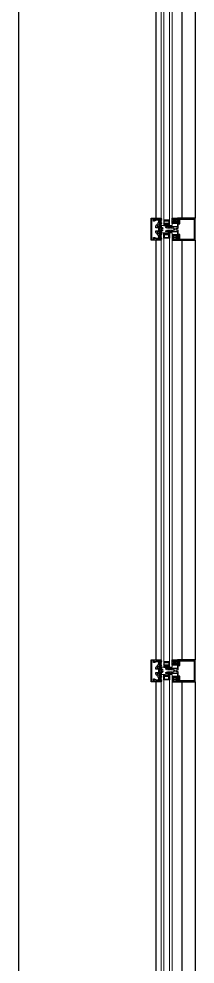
# Model space of a CAD drawing. Header units: centimetres. Extents: x 681015 to 688218, y 3995806 to 4004619.
# Drawn here: x 682674 to 682714, y 4002968.8 to 4003182.8 of the extents above; entities that cross this region are included whole.
import ezdxf

# ---------------------------------------------------------------- set-up
doc = ezdxf.new("R2010")
doc.units = ezdxf.units.CM
doc.header["$LTSCALE"] = 100
doc.header["$MEASUREMENT"] = 0
doc.linetypes.add('DUZ', pattern=[500, 500])
doc.layers.get('0').update_dxf_attribs({"linetype": 'DUZ'})
for name, color, linetype in [('ALM', 113, 'Continuous'), ('DUV', 4, 'Continuous'), ('GOR1', 9, 'Continuous'), ('TARAMA', 54, 'Continuous')]:
    doc.layers.add(name, color=color, linetype=linetype)
doc.layers.add('CAM', color=151, linetype='Continuous', lineweight=15)

# ---------------------------------------------------------------- blocks, each defined once
blk = doc.blocks.new('A$C195C4F4A')
at = {"color": 0}
for points in [[(0, 15.4), (0.8, 15.4, -0.275602), (0.9, 15.3, -0.004194), (0.9, 15.3), (1.5, 14.5, 0.280116), (1.7, 14.4), (2.3, 14.4, 0.708972), (2.3, 14.6), (1.7, 15.1, -0.796856), (1.8, 15.4), (2.1, 15.4, -0.115115), (2.3, 15.3), (3.4, 14.5, 0.22004), (3.9, 14.4), (4, 14.4, 0.817314), (4.1, 14.7), (3.2, 15.1, -0.557577), (3.3, 15.4), (3.9, 15.4, -0.094678), (4.2, 15.3), (5.6, 14.9, 0.12718), (5.8, 14.9), (6.6, 14.9, 0.12718), (6.8, 14.9), (8.2, 15.3, -0.094678), (8.5, 15.4), (9.1, 15.4, -0.557577), (9.2, 15.1), (8.3, 14.7, 0.817314), (8.4, 14.4), (8.5, 14.4, 0.22004), (9, 14.5), (10.1, 15.3, -0.115115), (10.3, 15.4), (10.6, 15.4, -0.796856), (10.7, 15.1), (10.1, 14.6, 0.708972), (10.1, 14.4), (10.7, 14.4, 0.280116), (10.9, 14.5), (11.5, 15.3, -0.28012), (11.6, 15.4), (12.4, 15.4), (12.4, 3.4), (11.6, 3.4), (9.4, 3.8, 0.414214), (9.2, 3.6), (9.2, 2.1, 0.488737), (9.4, 2), (10.6, 2.3, -0.590166), (10.8, 2.1), (10.4, 1.5), (7.9, 0, -0.078055), (7.8, 0), (4.6, 0, -0.078055), (4.5, 0), (2, 1.5), (1.6, 2.1, -0.590166), (1.7, 2.3), (2.9, 2, 0.488737), (3.2, 2.1), (3.2, 3.6, 0.414214), (3, 3.8), (0.8, 3.4), (0, 3.4)], [(2.5, 6.6), (2.5, 12, -0.414214), (3.5, 13), (4.5, 13, -0.414214), (5.5, 12), (5.5, 6.6, -0.414214), (4.5, 5.6), (3.5, 5.6, -0.414214)], [(4.2, 2.7), (4.2, 1.6, 0.414214), (4.7, 1.1), (7.7, 1.1, 0.414214), (8.2, 1.6), (8.2, 2.7, 0.414214), (7.7, 3.2), (4.7, 3.2, 0.414214)], [(6.8, 6.6), (6.8, 12, -0.414214), (7.8, 13), (8.8, 13, -0.414214), (9.8, 12), (9.8, 6.6, -0.414214), (8.8, 5.6), (7.8, 5.6, -0.414214)]]:
    blk.add_lwpolyline(points, format="xyb", close=True, dxfattribs=at)
blk = doc.blocks.new('A$C5FE96F92')
at = {"layer": 'TARAMA'}
h = blk.add_hatch(dxfattribs=at)
h.set_pattern_fill('DOTS', color=4, scale=0.2, style=0)
h.set_pattern_definition([(0, (790.05817, 737.7273), (0.15875, 0.3175), [0, -0.3175])])
edge = h.paths.add_edge_path()
edge.add_line((13, 6.1), (10.8, 4))
edge.add_line((10.8, 4), (2.1, 4))
edge.add_line((2.1, 4), (0, 6.1))
edge.add_line((0, 6.1), (0, 0))
edge.add_arc((6.5, -29.7), 30.4, 77.6638, 102.3361, ccw=False)
edge.add_line((13, 0), (13, 6.1))
at = {"layer": 'TARAMA', "color": 0}
blk.add_lwpolyline([(13, 12.1), (6.9, 12.1), (6.9, 11.1), (12, 11.1), (12, 6.5), (10.4, 5), (2.5, 5), (1, 6.5), (1, 11.1), (6.5, 11.1), (6.5, 12.1), (0, 12.1), (0, 6.1), (2.1, 4), (10.8, 4), (13, 6.1)], close=True, dxfattribs=at)
blk.add_lwpolyline([(13, 6.1), (10.8, 4), (2.1, 4), (0, 6.1), (0, 0, -0.108071), (13, 0)], format="xyb", close=True, dxfattribs=at)

msp = doc.modelspace()

# ---------------------------------------------------------------- linework, layer by layer
for points in [[(682705.81, 4003134.85), (682705.81, 4003135.55), (682705.11, 4003135.55), (682705.11, 4003135.93, -0.142905), (682705.51, 4003136.39, 0.157661), (682705.8, 4003136.78), (682705.8, 4003137.2, 0.459998), (682705.74, 4003137.26), (682705.24, 4003137.27), (682704.85, 4003137.12), (682704.85, 4003137.05), (682704.7, 4003137.05), (682704.7, 4003137.23), (682705.46, 4003137.5), (682705.47, 4003137.51), (682705.48, 4003137.5, 0.105867), (682705.62, 4003137.44, 0.126455), (682705.74, 4003137.45), (682706.01, 4003137.55), (682706.01, 4003137.49), (682706.03, 4003137.48), (682705.99, 4003137.45), (682706.03, 4003137.42), (682705.99, 4003137.39), (682706.03, 4003137.36), (682705.99, 4003137.33), (682706.03, 4003137.3), (682705.99, 4003137.27), (682706.03, 4003137.24), (682705.99, 4003137.21), (682706.03, 4003137.18), (682705.99, 4003137.15), (682706.03, 4003137.12), (682705.99, 4003137.09), (682706.03, 4003137.06), (682705.99, 4003137.03), (682706.03, 4003137), (682705.99, 4003136.97), (682706.03, 4003136.94), (682705.99, 4003136.91), (682706.03, 4003136.88), (682705.99, 4003136.85), (682706.01, 4003136.84), (682706.01, 4003136.72, -0.212081), (682705.72, 4003136.21, 0.116538), (682705.39, 4003135.91), (682705.39, 4003135.8), (682705.86, 4003135.8), (682705.86, 4003135.8, -0.797123), (682705.86, 4003135.8), (682705.86, 4003135.8), (682705.96, 4003135.94, -0.797123), (682706.01, 4003135.93), (682706.01, 4003135.93), (682706.01, 4003135.93), (682706.01, 4003135.43), (682706.01, 4003135.43), (682706.01, 4003135.43, 0.253164), (682706.05, 4003135.34, -0.253164), (682706.13, 4003135.2, -0.253164), (682706.05, 4003135.07, 0.253164), (682706.01, 4003134.98), (682706.01, 4003134.98), (682706.01, 4003134.98), (682706.01, 4003134.48), (682706.01, 4003134.48), (682706.01, 4003134.48, -0.797123), (682705.96, 4003134.47), (682705.86, 4003134.61), (682705.86, 4003134.61, -0.797123), (682705.86, 4003134.61), (682705.86, 4003134.61), (682705.39, 4003134.61), (682705.39, 4003134.5, 0.116538), (682705.72, 4003134.2, -0.212081), (682706.01, 4003133.69), (682706.01, 4003133.57), (682705.99, 4003133.56), (682706.03, 4003133.53), (682705.99, 4003133.5), (682706.03, 4003133.47), (682705.99, 4003133.44), (682706.03, 4003133.41), (682705.99, 4003133.38), (682706.03, 4003133.35), (682705.99, 4003133.32), (682706.03, 4003133.29), (682705.99, 4003133.26), (682706.03, 4003133.23), (682705.99, 4003133.2), (682706.03, 4003133.17), (682705.99, 4003133.14), (682706.03, 4003133.11), (682705.99, 4003133.08), (682706.03, 4003133.05), (682705.99, 4003133.02), (682706.03, 4003132.99), (682705.99, 4003132.96), (682706.03, 4003132.93), (682706.01, 4003132.91), (682706.01, 4003132.86), (682705.74, 4003132.96, 0.126455), (682705.62, 4003132.97, 0.105867), (682705.48, 4003132.91), (682705.47, 4003132.9), (682705.46, 4003132.91), (682704.7, 4003133.18), (682704.7, 4003133.36), (682704.85, 4003133.36), (682704.85, 4003133.29), (682705.24, 4003133.14), (682705.74, 4003133.15, 0.459998), (682705.8, 4003133.21), (682705.8, 4003133.63, 0.157661), (682705.51, 4003134.02, -0.142905), (682705.11, 4003134.48), (682705.11, 4003134.85), (682705.81, 4003134.85)], [(682705.81, 4003034.85), (682705.81, 4003035.55), (682705.11, 4003035.55), (682705.11, 4003035.93, -0.142905), (682705.51, 4003036.39, 0.157661), (682705.8, 4003036.78), (682705.8, 4003037.2, 0.459998), (682705.74, 4003037.26), (682705.24, 4003037.27), (682704.85, 4003037.12), (682704.85, 4003037.05), (682704.7, 4003037.05), (682704.7, 4003037.23), (682705.46, 4003037.5), (682705.47, 4003037.51), (682705.48, 4003037.5, 0.105867), (682705.62, 4003037.44, 0.126455), (682705.74, 4003037.45), (682706.01, 4003037.55), (682706.01, 4003037.49), (682706.03, 4003037.48), (682705.99, 4003037.45), (682706.03, 4003037.42), (682705.99, 4003037.39), (682706.03, 4003037.36), (682705.99, 4003037.33), (682706.03, 4003037.3), (682705.99, 4003037.27), (682706.03, 4003037.24), (682705.99, 4003037.21), (682706.03, 4003037.18), (682705.99, 4003037.15), (682706.03, 4003037.12), (682705.99, 4003037.09), (682706.03, 4003037.06), (682705.99, 4003037.03), (682706.03, 4003037), (682705.99, 4003036.97), (682706.03, 4003036.94), (682705.99, 4003036.91), (682706.03, 4003036.88), (682705.99, 4003036.85), (682706.01, 4003036.84), (682706.01, 4003036.72, -0.212081), (682705.72, 4003036.21, 0.116538), (682705.39, 4003035.91), (682705.39, 4003035.8), (682705.86, 4003035.8), (682705.86, 4003035.8, -0.797123), (682705.86, 4003035.8), (682705.86, 4003035.8), (682705.96, 4003035.94, -0.797123), (682706.01, 4003035.93), (682706.01, 4003035.93), (682706.01, 4003035.93), (682706.01, 4003035.43), (682706.01, 4003035.43), (682706.01, 4003035.43, 0.253164), (682706.05, 4003035.34, -0.253164), (682706.13, 4003035.2, -0.253164), (682706.05, 4003035.07, 0.253164), (682706.01, 4003034.98), (682706.01, 4003034.98), (682706.01, 4003034.98), (682706.01, 4003034.48), (682706.01, 4003034.48), (682706.01, 4003034.48, -0.797123), (682705.96, 4003034.47), (682705.86, 4003034.61), (682705.86, 4003034.61, -0.797123), (682705.86, 4003034.61), (682705.86, 4003034.61), (682705.39, 4003034.61), (682705.39, 4003034.5, 0.116538), (682705.72, 4003034.2, -0.212081), (682706.01, 4003033.69), (682706.01, 4003033.57), (682705.99, 4003033.56), (682706.03, 4003033.53), (682705.99, 4003033.5), (682706.03, 4003033.47), (682705.99, 4003033.44), (682706.03, 4003033.41), (682705.99, 4003033.38), (682706.03, 4003033.35), (682705.99, 4003033.32), (682706.03, 4003033.29), (682705.99, 4003033.26), (682706.03, 4003033.23), (682705.99, 4003033.2), (682706.03, 4003033.17), (682705.99, 4003033.14), (682706.03, 4003033.11), (682705.99, 4003033.08), (682706.03, 4003033.05), (682705.99, 4003033.02), (682706.03, 4003032.99), (682705.99, 4003032.96), (682706.03, 4003032.93), (682706.01, 4003032.91), (682706.01, 4003032.86), (682705.74, 4003032.96, 0.126455), (682705.62, 4003032.97, 0.105867), (682705.48, 4003032.91), (682705.47, 4003032.9), (682705.46, 4003032.91), (682704.7, 4003033.18), (682704.7, 4003033.36), (682704.85, 4003033.36), (682704.85, 4003033.29), (682705.24, 4003033.14), (682705.74, 4003033.15, 0.459998), (682705.8, 4003033.21), (682705.8, 4003033.63, 0.157661), (682705.51, 4003034.02, -0.142905), (682705.11, 4003034.48), (682705.11, 4003034.85), (682705.81, 4003034.85)]]:
    msp.add_lwpolyline(points, format="xyb")
for points in [[(682706.05, 4003135.34, 0.253164), (682706.05, 4003135.34, -0.253164), (682706.01, 4003135.43), (682706.01, 4003137.56, -0.211017), (682706.01, 4003137.57, 0.38663), (682706.02, 4003137.69, -0.70801), (682706.02, 4003137.7), (682706.31, 4003137.7), (682706.31, 4003137.65), (682706.21, 4003137.51, 0.216707), (682706.2, 4003137.43, 0.471691), (682706.23, 4003137.42), (682706.36, 4003137.54, -0.340332), (682706.39, 4003137.53, -0.372354), (682706.39, 4003137.51), (682706.21, 4003137.27, 0.216707), (682706.2, 4003137.18, 0.471691), (682706.23, 4003137.17), (682706.35, 4003137.29, -0.340332), (682706.39, 4003137.28, -0.372354), (682706.39, 4003137.26), (682706.21, 4003137.02, 0.216707), (682706.2, 4003136.94, 0.471691), (682706.23, 4003136.92), (682706.35, 4003137.05, -0.340332), (682706.39, 4003137.03, -0.372354), (682706.39, 4003137.02), (682706.21, 4003136.77, 0.216707), (682706.2, 4003136.69, 0.471691), (682706.23, 4003136.68), (682706.35, 4003136.8, -0.340332), (682706.38, 4003136.78, -0.372354), (682706.39, 4003136.77), (682706.2, 4003136.52, 0.216707), (682706.2, 4003136.44, 0.471691), (682706.23, 4003136.43), (682706.35, 4003136.55, -0.340332), (682706.38, 4003136.54, -0.372354), (682706.38, 4003136.52), (682706.2, 4003136.28, 0.216707), (682706.2, 4003136.2, 0.471691), (682706.23, 4003136.18), (682706.35, 4003136.3, -0.340332), (682706.38, 4003136.29, -0.372354), (682706.38, 4003136.28), (682706.2, 4003136.03, 0.216707), (682706.2, 4003135.95, 0.471691), (682706.23, 4003135.94), (682706.31, 4003135.94), (682706.31, 4003135.45), (682706.53, 4003135.45), (682706.46, 4003135.62), (682706.53, 4003135.59), (682706.71, 4003135.4, -0.076659), (682706.71, 4003135.39), (682706.71, 4003135.35, -0.414214), (682706.69, 4003135.33), (682706.33, 4003135.23, 0.349501), (682706.33, 4003135.23, 0.796268), (682706.33, 4003135.17), (682706.69, 4003135.07, -0.414214), (682706.71, 4003135.06), (682706.71, 4003135.01, -0.076659), (682706.71, 4003135.01), (682706.53, 4003134.82), (682706.46, 4003134.79), (682706.53, 4003134.95), (682706.31, 4003134.95), (682706.31, 4003134.47), (682706.23, 4003134.47, 0.471691), (682706.2, 4003134.46, 0.216707), (682706.2, 4003134.38), (682706.38, 4003134.13, -0.372354), (682706.38, 4003134.12, -0.340332), (682706.35, 4003134.1), (682706.23, 4003134.23, 0.471691), (682706.2, 4003134.21, 0.216707), (682706.2, 4003134.13), (682706.38, 4003133.89, -0.372354), (682706.38, 4003133.87, -0.340332), (682706.35, 4003133.86), (682706.23, 4003133.98, 0.471691), (682706.2, 4003133.97, 0.216707), (682706.2, 4003133.88), (682706.39, 4003133.64, -0.372354), (682706.38, 4003133.62, -0.340332), (682706.35, 4003133.61), (682706.23, 4003133.73, 0.471691), (682706.2, 4003133.72, 0.216707), (682706.21, 4003133.64), (682706.39, 4003133.39, -0.372354), (682706.39, 4003133.38, -0.340332), (682706.35, 4003133.36), (682706.23, 4003133.48, 0.471691), (682706.2, 4003133.47, 0.216707), (682706.21, 4003133.39), (682706.39, 4003133.14, -0.372354), (682706.39, 4003133.13, -0.340332), (682706.35, 4003133.12), (682706.23, 4003133.24, 0.471691), (682706.2, 4003133.22, 0.216707), (682706.21, 4003133.14), (682706.39, 4003132.9, -0.372354), (682706.39, 4003132.88, -0.340332), (682706.36, 4003132.87), (682706.23, 4003132.99, 0.471691), (682706.2, 4003132.98, 0.216707), (682706.21, 4003132.89), (682706.31, 4003132.76), (682706.31, 4003132.7), (682706.02, 4003132.7, -0.70801), (682706.02, 4003132.72, 0.38663), (682706.01, 4003132.84, -0.211017), (682706.01, 4003132.85), (682706.01, 4003134.98, -0.253164), (682706.05, 4003135.07, 0.541002)], [(682706.05, 4003035.34, 0.253164), (682706.05, 4003035.34, -0.253164), (682706.01, 4003035.43), (682706.01, 4003037.56, -0.211017), (682706.01, 4003037.57, 0.38663), (682706.02, 4003037.69, -0.70801), (682706.02, 4003037.71), (682706.31, 4003037.71), (682706.31, 4003037.65), (682706.21, 4003037.51, 0.216707), (682706.2, 4003037.43, 0.471691), (682706.23, 4003037.42), (682706.36, 4003037.54, -0.340332), (682706.39, 4003037.53, -0.372354), (682706.39, 4003037.51), (682706.21, 4003037.27, 0.216707), (682706.2, 4003037.18, 0.471691), (682706.23, 4003037.17), (682706.35, 4003037.29, -0.340332), (682706.39, 4003037.28, -0.372354), (682706.39, 4003037.26), (682706.21, 4003037.02, 0.216707), (682706.2, 4003036.94, 0.471691), (682706.23, 4003036.92), (682706.35, 4003037.05, -0.340332), (682706.39, 4003037.03, -0.372354), (682706.39, 4003037.02), (682706.21, 4003036.77, 0.216707), (682706.2, 4003036.69, 0.471691), (682706.23, 4003036.68), (682706.35, 4003036.8, -0.340332), (682706.38, 4003036.78, -0.372354), (682706.39, 4003036.77), (682706.2, 4003036.53, 0.216707), (682706.2, 4003036.44, 0.471691), (682706.23, 4003036.43), (682706.35, 4003036.55, -0.340332), (682706.38, 4003036.54, -0.372354), (682706.38, 4003036.52), (682706.2, 4003036.28, 0.216707), (682706.2, 4003036.2, 0.471691), (682706.23, 4003036.18), (682706.35, 4003036.3, -0.340332), (682706.38, 4003036.29, -0.372354), (682706.38, 4003036.28), (682706.2, 4003036.03, 0.216707), (682706.2, 4003035.95, 0.471691), (682706.23, 4003035.94), (682706.31, 4003035.94), (682706.31, 4003035.45), (682706.53, 4003035.45), (682706.46, 4003035.62), (682706.53, 4003035.59), (682706.71, 4003035.4, -0.076659), (682706.71, 4003035.39), (682706.71, 4003035.35, -0.414214), (682706.69, 4003035.33), (682706.33, 4003035.23, 0.349501), (682706.33, 4003035.23, 0.796268), (682706.33, 4003035.17), (682706.69, 4003035.07, -0.414214), (682706.71, 4003035.06), (682706.71, 4003035.01, -0.076659), (682706.71, 4003035.01), (682706.53, 4003034.82), (682706.46, 4003034.79), (682706.53, 4003034.95), (682706.31, 4003034.95), (682706.31, 4003034.47), (682706.23, 4003034.47, 0.471691), (682706.2, 4003034.46, 0.216707), (682706.2, 4003034.38), (682706.38, 4003034.13, -0.372354), (682706.38, 4003034.12, -0.340332), (682706.35, 4003034.1), (682706.23, 4003034.23, 0.471691), (682706.2, 4003034.21, 0.216707), (682706.2, 4003034.13), (682706.38, 4003033.89, -0.372354), (682706.38, 4003033.87, -0.340332), (682706.35, 4003033.86), (682706.23, 4003033.98, 0.471691), (682706.2, 4003033.97, 0.216707), (682706.2, 4003033.88), (682706.39, 4003033.64, -0.372354), (682706.38, 4003033.62, -0.340332), (682706.35, 4003033.61), (682706.23, 4003033.73, 0.471691), (682706.2, 4003033.72, 0.216707), (682706.21, 4003033.64), (682706.39, 4003033.39, -0.372354), (682706.39, 4003033.38, -0.340332), (682706.35, 4003033.36), (682706.23, 4003033.48, 0.471691), (682706.2, 4003033.47, 0.216707), (682706.21, 4003033.39), (682706.39, 4003033.14, -0.372354), (682706.39, 4003033.13, -0.340332), (682706.35, 4003033.12), (682706.23, 4003033.24, 0.471691), (682706.2, 4003033.22, 0.216707), (682706.21, 4003033.14), (682706.39, 4003032.9, -0.372354), (682706.39, 4003032.88, -0.340332), (682706.36, 4003032.87), (682706.23, 4003032.99, 0.471691), (682706.2, 4003032.98, 0.216707), (682706.21, 4003032.9), (682706.31, 4003032.76), (682706.31, 4003032.7), (682706.02, 4003032.7, -0.70801), (682706.02, 4003032.72, 0.38663), (682706.01, 4003032.84, -0.211017), (682706.01, 4003032.85), (682706.01, 4003034.98, -0.253164), (682706.05, 4003035.07, 0.541002)]]:
    msp.add_lwpolyline(points, format="xyb", close=True)
at = {"layer": 'ALM'}
for points in [[(682704.16, 4003132.82), (682704.16, 4003132.82), (682704.56, 4003132.82), (682704.56, 4003133.35), (682704.68, 4003133.35), (682704.68, 4003132.82), (682705.37, 4003132.82), (682705.54, 4003132.92, -0.221695), (682705.74, 4003132.94), (682705.99, 4003132.87, -0.760324), (682705.96, 4003132.7), (682704.04, 4003132.7), (682704.04, 4003132.7), (682704.04, 4003137.7), (682705.96, 4003137.7, -0.760324), (682705.99, 4003137.54), (682705.74, 4003137.47, -0.221695), (682705.54, 4003137.48), (682705.37, 4003137.58), (682704.68, 4003137.58), (682704.68, 4003137.05), (682704.56, 4003137.05), (682704.56, 4003137.58), (682704.16, 4003137.58)], [(682708.72, 4003134.95), (682708.69, 4003134.92), (682708.65, 4003134.95), (682708.62, 4003134.92), (682708.58, 4003134.95), (682708.55, 4003134.92), (682708.51, 4003134.95), (682708.48, 4003134.92), (682708.44, 4003134.95), (682708.41, 4003134.92), (682708.37, 4003134.95), (682708.34, 4003134.92), (682708.3, 4003134.95), (682708.27, 4003134.92), (682708.23, 4003134.95), (682708.2, 4003134.92), (682708.16, 4003134.95), (682708.13, 4003134.92), (682708.09, 4003134.95), (682708.06, 4003134.92), (682708.02, 4003134.95), (682707.99, 4003134.92), (682707.95, 4003134.95), (682707.92, 4003134.92), (682707.88, 4003134.95), (682707.85, 4003134.92), (682707.81, 4003134.95), (682707.78, 4003134.92), (682707.74, 4003134.95), (682707.71, 4003134.92), (682707.67, 4003134.95, 0.361254), (682707.65, 4003134.93), (682707.65, 4003134.78), (682707.42, 4003134.78), (682707.42, 4003134.83, 0.668179), (682707.38, 4003134.85), (682707.3, 4003134.77), (682707.3, 4003134.65), (682710, 4003134.65), (682710, 4003133.74), (682710.09, 4003133.65), (682710.1, 4003133.65, 0.414214), (682710.12, 4003133.68), (682710.12, 4003133.77), (682710.37, 4003133.77), (682710.37, 4003132.83), (682710.12, 4003132.83), (682710.12, 4003132.93, 0.414214), (682710.1, 4003132.95), (682710.09, 4003132.95), (682710, 4003132.87), (682710, 4003132.7), (682714.04, 4003132.7), (682714.04, 4003137.7), (682710, 4003137.7), (682710, 4003137.54), (682710.09, 4003137.45), (682710.1, 4003137.45, 0.414214), (682710.12, 4003137.48), (682710.12, 4003137.57), (682710.37, 4003137.57), (682710.37, 4003136.63), (682710.12, 4003136.63), (682710.12, 4003136.73, 0.414214), (682710.1, 4003136.75), (682710.09, 4003136.75), (682710, 4003136.67), (682710, 4003135.75), (682707.3, 4003135.75), (682707.3, 4003135.64), (682707.38, 4003135.56, 0.668179), (682707.42, 4003135.58), (682707.42, 4003135.62), (682707.65, 4003135.62), (682707.65, 4003135.51), (682707.71, 4003135.45), (682707.74, 4003135.49), (682707.78, 4003135.45), (682707.81, 4003135.49), (682707.85, 4003135.45), (682707.88, 4003135.49), (682707.92, 4003135.45), (682707.95, 4003135.49), (682707.99, 4003135.45), (682708.02, 4003135.49), (682708.06, 4003135.45), (682708.09, 4003135.49), (682708.13, 4003135.45), (682708.16, 4003135.49), (682708.2, 4003135.45), (682708.23, 4003135.49), (682708.27, 4003135.45), (682708.3, 4003135.49), (682708.34, 4003135.45), (682708.37, 4003135.49), (682708.41, 4003135.45), (682708.44, 4003135.49), (682708.48, 4003135.45), (682708.51, 4003135.49), (682708.55, 4003135.45), (682708.58, 4003135.49), (682708.62, 4003135.45), (682708.65, 4003135.49), (682708.69, 4003135.45), (682708.72, 4003135.49), (682708.76, 4003135.45), (682708.79, 4003135.49), (682708.83, 4003135.45), (682708.86, 4003135.49), (682708.9, 4003135.45), (682708.93, 4003135.49), (682708.97, 4003135.45), (682709, 4003135.49), (682709.04, 4003135.45), (682709.07, 4003135.49), (682709.11, 4003135.45), (682709.14, 4003135.49), (682709.16, 4003135.47), (682709.29, 4003135.24, -0.267949), (682709.29, 4003135.17), (682709.16, 4003134.94), (682709.14, 4003134.95), (682709.11, 4003134.92), (682709.07, 4003134.95), (682709.04, 4003134.92), (682709, 4003134.95), (682708.97, 4003134.92), (682708.93, 4003134.95), (682708.9, 4003134.92), (682708.86, 4003134.95), (682708.83, 4003134.92), (682708.79, 4003134.95), (682708.76, 4003134.92)], [(682710.57, 4003132.9), (682710.57, 4003133.97), (682710.2, 4003133.97), (682710.2, 4003134.95), (682709.7, 4003134.95), (682709.7, 4003135.45), (682710.2, 4003135.45), (682710.2, 4003136.43), (682710.57, 4003136.43), (682710.57, 4003137.5), (682710.57, 4003137.5, 1), (682710.57, 4003137.5), (682713.84, 4003137.5, 1), (682713.84, 4003137.5), (682713.84, 4003137.5), (682713.84, 4003132.9), (682713.84, 4003132.9, 1), (682713.84, 4003132.9), (682710.57, 4003132.9, 1), (682710.57, 4003132.9)], [(682704.16, 4003032.82), (682704.16, 4003032.82), (682704.56, 4003032.82), (682704.56, 4003033.35), (682704.68, 4003033.35), (682704.68, 4003032.82), (682705.37, 4003032.82), (682705.54, 4003032.92, -0.221695), (682705.74, 4003032.94), (682705.99, 4003032.87, -0.760324), (682705.96, 4003032.7), (682704.04, 4003032.7), (682704.04, 4003032.7), (682704.04, 4003037.7), (682705.96, 4003037.7, -0.760324), (682705.99, 4003037.54), (682705.74, 4003037.47, -0.221695), (682705.54, 4003037.49), (682705.37, 4003037.58), (682704.68, 4003037.58), (682704.68, 4003037.05), (682704.56, 4003037.05), (682704.56, 4003037.58), (682704.16, 4003037.58)], [(682708.72, 4003034.95), (682708.69, 4003034.92), (682708.65, 4003034.95), (682708.62, 4003034.92), (682708.58, 4003034.95), (682708.55, 4003034.92), (682708.51, 4003034.95), (682708.48, 4003034.92), (682708.44, 4003034.95), (682708.41, 4003034.92), (682708.37, 4003034.95), (682708.34, 4003034.92), (682708.3, 4003034.95), (682708.27, 4003034.92), (682708.23, 4003034.95), (682708.2, 4003034.92), (682708.16, 4003034.95), (682708.13, 4003034.92), (682708.09, 4003034.95), (682708.06, 4003034.92), (682708.02, 4003034.95), (682707.99, 4003034.92), (682707.95, 4003034.95), (682707.92, 4003034.92), (682707.88, 4003034.95), (682707.85, 4003034.92), (682707.81, 4003034.95), (682707.78, 4003034.92), (682707.74, 4003034.95), (682707.71, 4003034.92), (682707.67, 4003034.95, 0.361254), (682707.65, 4003034.93), (682707.65, 4003034.78), (682707.42, 4003034.78), (682707.42, 4003034.83, 0.668179), (682707.38, 4003034.85), (682707.3, 4003034.77), (682707.3, 4003034.65), (682710, 4003034.65), (682710, 4003033.74), (682710.09, 4003033.65), (682710.1, 4003033.65, 0.414214), (682710.12, 4003033.68), (682710.12, 4003033.77), (682710.37, 4003033.77), (682710.37, 4003032.83), (682710.12, 4003032.83), (682710.12, 4003032.93, 0.414214), (682710.1, 4003032.95), (682710.09, 4003032.95), (682710, 4003032.87), (682710, 4003032.7), (682714.04, 4003032.7), (682714.04, 4003037.7), (682710, 4003037.7), (682710, 4003037.54), (682710.09, 4003037.45), (682710.1, 4003037.45, 0.414214), (682710.12, 4003037.48), (682710.12, 4003037.57), (682710.37, 4003037.57), (682710.37, 4003036.63), (682710.12, 4003036.63), (682710.12, 4003036.73, 0.414214), (682710.1, 4003036.75), (682710.09, 4003036.75), (682710, 4003036.67), (682710, 4003035.75), (682707.3, 4003035.75), (682707.3, 4003035.64), (682707.38, 4003035.56, 0.668179), (682707.42, 4003035.58), (682707.42, 4003035.62), (682707.65, 4003035.62), (682707.65, 4003035.51), (682707.71, 4003035.45), (682707.74, 4003035.49), (682707.78, 4003035.45), (682707.81, 4003035.49), (682707.85, 4003035.45), (682707.88, 4003035.49), (682707.92, 4003035.45), (682707.95, 4003035.49), (682707.99, 4003035.45), (682708.02, 4003035.49), (682708.06, 4003035.45), (682708.09, 4003035.49), (682708.13, 4003035.45), (682708.16, 4003035.49), (682708.2, 4003035.45), (682708.23, 4003035.49), (682708.27, 4003035.45), (682708.3, 4003035.49), (682708.34, 4003035.45), (682708.37, 4003035.49), (682708.41, 4003035.45), (682708.44, 4003035.49), (682708.48, 4003035.45), (682708.51, 4003035.49), (682708.55, 4003035.45), (682708.58, 4003035.49), (682708.62, 4003035.45), (682708.65, 4003035.49), (682708.69, 4003035.45), (682708.72, 4003035.49), (682708.76, 4003035.45), (682708.79, 4003035.49), (682708.83, 4003035.45), (682708.86, 4003035.49), (682708.9, 4003035.45), (682708.93, 4003035.49), (682708.97, 4003035.45), (682709, 4003035.49), (682709.04, 4003035.45), (682709.07, 4003035.49), (682709.11, 4003035.45), (682709.14, 4003035.49), (682709.16, 4003035.47), (682709.29, 4003035.24, -0.267949), (682709.29, 4003035.17), (682709.16, 4003034.94), (682709.14, 4003034.95), (682709.11, 4003034.92), (682709.07, 4003034.95), (682709.04, 4003034.92), (682709, 4003034.95), (682708.97, 4003034.92), (682708.93, 4003034.95), (682708.9, 4003034.92), (682708.86, 4003034.95), (682708.83, 4003034.92), (682708.79, 4003034.95), (682708.76, 4003034.92)], [(682710.57, 4003032.9), (682710.57, 4003033.97), (682710.2, 4003033.97), (682710.2, 4003034.95), (682709.7, 4003034.95), (682709.7, 4003035.45), (682710.2, 4003035.45), (682710.2, 4003036.43), (682710.57, 4003036.43), (682710.57, 4003037.5), (682710.57, 4003037.5, 1), (682710.57, 4003037.5), (682713.84, 4003037.5, 1), (682713.84, 4003037.5), (682713.84, 4003037.5), (682713.84, 4003032.9), (682713.84, 4003032.9, 1), (682713.84, 4003032.9), (682710.57, 4003032.9, 1), (682710.57, 4003032.9)]]:
    msp.add_lwpolyline(points, format="xyb", close=True, dxfattribs=at)
at = {"layer": 'CAM', "lineweight": 20}
for points in [[(682706.9, 4003136.01), (682706.3, 4003136.01), (682706.3, 4003234.3, -0.414498), (682706.4, 4003234.4), (682706.9, 4003234.4), (682706.9, 4003136.01)], [(682706.9, 4003036.01), (682706.3, 4003036.01), (682706.3, 4003134.31, -0.414498), (682706.4, 4003134.4), (682706.9, 4003134.4), (682706.9, 4003036.01)], [(682706.9, 4002936.01), (682706.3, 4002936.01), (682706.3, 4003034.31, -0.414498), (682706.4, 4003034.4), (682706.9, 4003034.4), (682706.9, 4002936.01)]]:
    msp.add_lwpolyline(points, format="xyb", dxfattribs=at)
for points in [[(682708.8, 4003136.01), (682708.2, 4003136.01), (682708.2, 4003234.4), (682708.8, 4003234.4), (682708.8, 4003136.01)], [(682708.8, 4003036.01), (682708.2, 4003036.01), (682708.2, 4003134.4), (682708.8, 4003134.4), (682708.8, 4003036.01)], [(682708.8, 4002936.01), (682708.2, 4002936.01), (682708.2, 4003034.4), (682708.8, 4003034.4), (682708.8, 4002936.01)]]:
    msp.add_lwpolyline(points, dxfattribs=at)
at = {"layer": 'DUV'}
msp.add_line((682674.04, 4001832.71), (682674.04, 4003447.71), dxfattribs=at)
at = {"layer": 'GOR1'}
for p, q in [((682705.1, 4003232.71), (682705.1, 4003137.7)), ((682711.07, 4003137.7), (682711.07, 4003232.71)), ((682714.04, 4003232.7), (682714.04, 4003137.7)), ((682705.1, 4003132.71), (682705.1, 4003037.7)), ((682711.07, 4003037.7), (682711.07, 4003132.71)), ((682714.04, 4003132.7), (682714.04, 4003037.7)), ((682705.1, 4003032.71), (682705.1, 4002937.7)), ((682711.07, 4002937.7), (682711.07, 4003032.71)), ((682714.04, 4003032.7), (682714.04, 4002937.7))]:
    msp.add_line(p, q, dxfattribs=at)

# ---------------------------------------------------------------- block references
at = {"xscale": 0.1000000005587935, "yscale": 0.1000000005587935, "zscale": 0.1000000005587935}
for p in [(682706.9, 4003136.01), (682706.9, 4003036.01)]:
    msp.add_blockref('A$C5FE96F92', p, dxfattribs=at)
at = {"linetype": 'ByBlock', "yscale": 0.1000000005587935}
for p, xscale, zscale, rotation in [((682710.34, 4003136.46), 0.1000000005587935, 0.1000000005587935, 90), ((682710.34, 4003133.94), -0.1000000005587935, 0.1, 89.99999999999912), ((682710.34, 4003036.46), 0.1000000005587935, 0.1000000005587935, 90), ((682710.34, 4003033.94), -0.1000000005587935, 0.1, 89.99999999999912)]:
    msp.add_blockref('A$C195C4F4A', p, dxfattribs=dict(at, xscale=xscale, zscale=zscale, rotation=rotation))
at = {"xscale": -0.1000000005587935, "yscale": 0.1000000005587935, "zscale": 0.1, "rotation": 180}
for p in [(682706.9, 4003134.4), (682706.9, 4003034.4)]:
    msp.add_blockref('A$C5FE96F92', p, dxfattribs=at)

doc.saveas('drawing.dxf')
